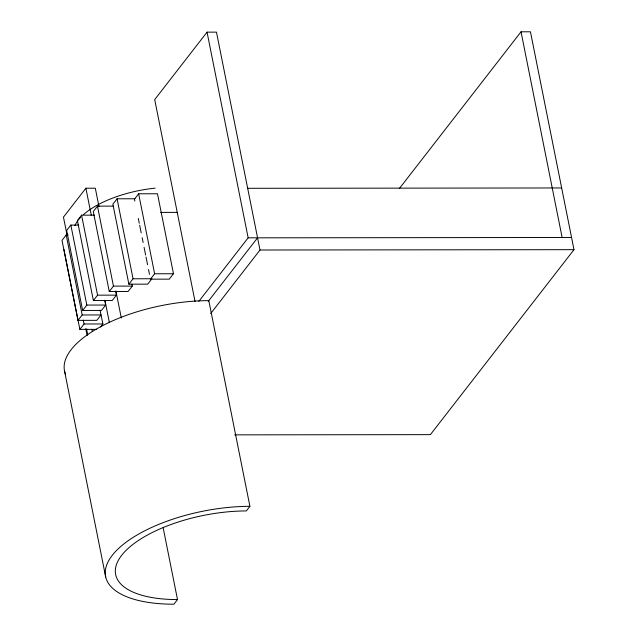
<?xml version="1.0" encoding="UTF-8"?>
<svg xmlns="http://www.w3.org/2000/svg" width="636" height="636" viewBox="0 0 636 636"><rect width="100%" height="100%" fill="white"/><g stroke="black" fill="none" stroke-linecap="round" stroke-linejoin="round"><path stroke-width="0.95" d="M98.993 206.644L95.313 188.216L85.892 188.224L63.457 217.122L66.947 234.589M210.699 313.532L260.005 250.012L216.471 32.142L207.05 32.15L154.699 99.59L195.021 301.392M78.777 225.072L70.842 225.08L66.653 230.478L82.64 310.463L101.474 310.44L105.663 305.049L104.701 300.232M68.187 234.986L66.2 234.986L62.01 240.376L77.997 320.369L96.839 320.345L101.021 314.947L82.187 314.971L77.997 320.369M94.478 215.159L81.583 215.167L77.393 220.565L93.381 300.55L112.214 300.534L116.404 295.136L115.633 291.28M113.335 206.12L97.467 206.136L93.277 211.534L109.265 291.519L128.098 291.495L132.288 286.105L131.906 284.173M134.919 198.774L117.072 198.79L112.882 204.188L128.869 284.173L147.703 284.149L151.893 278.759L133.051 278.775L128.869 284.173M138.648 193.781L154.627 273.774L150.438 279.164L169.279 279.148L173.469 273.75L157.482 193.765L138.648 193.781L134.458 199.179L134.84 201.103M82.64 310.463L86.83 305.065L70.842 225.08M93.381 300.55L97.57 295.16L81.583 215.167M96.728 329.361L79.866 329.376L84.055 323.986L83.284 320.131M109.265 291.519L113.447 286.12L97.467 206.136M100.504 327.047L102.897 323.963L100.059 310.13M198.845 301.353L248.151 237.832L207.05 32.15M208.258 301.337L257.572 237.824M399.289 188.638L521.035 31.808L530.456 31.8L573.99 249.67L430.389 434.642L234.644 434.857M163.166 527.785L177.508 599.573L173.922 604.2A108.422 44.965 -11.3 0 1 112.222 555.371A108.422 44.965 -11.3 0 1 249.908 506.32L208.807 300.637A108.422 44.965 -11.3 0 0 65.484 374.143M249.908 506.32L246.315 510.939A98.175 40.712 -11.3 0 0 121.643 555.355A98.175 40.712 -11.3 0 0 177.508 599.573M247.674 188.304L561.66 187.962M160.646 212.4L177.484 212.384M248.151 237.832L571.549 237.482M260.005 250.012L573.99 249.67M154.627 273.774L173.469 273.75M113.447 286.12L132.288 286.105M97.57 295.16L116.404 295.136M86.83 305.065L105.663 305.049M84.055 323.986L102.897 323.963M521.035 31.808L562.129 237.49M138.306 218.45L139.276 223.276M139.658 225.2L141.2 232.911M142.162 237.729L143.124 242.547M144.086 247.364L145.628 255.076M146.01 257L147.552 264.711M148.514 269.529L149.476 274.347M117.072 198.79L133.051 278.775M115.903 290.954L121.293 317.936M85.892 188.224L91.322 215.389M104.956 300.438L109.384 322.611M91.894 329.376L92.276 331.3M86.552 328.987L87.704 334.767M85.749 328.701L87.108 335.49M66.2 234.986L82.187 314.971M63.886 249.392L79.866 329.376M64.602 371.321L105.703 577.003M74.889 225.645A72.568 30.091 -11.3 0 1 77.695 220.835M78.212 220.151A72.568 30.091 -11.3 0 1 80.597 217.385M83.435 214.642A72.568 30.091 -11.3 0 1 155.136 188.129"/></g></svg>
